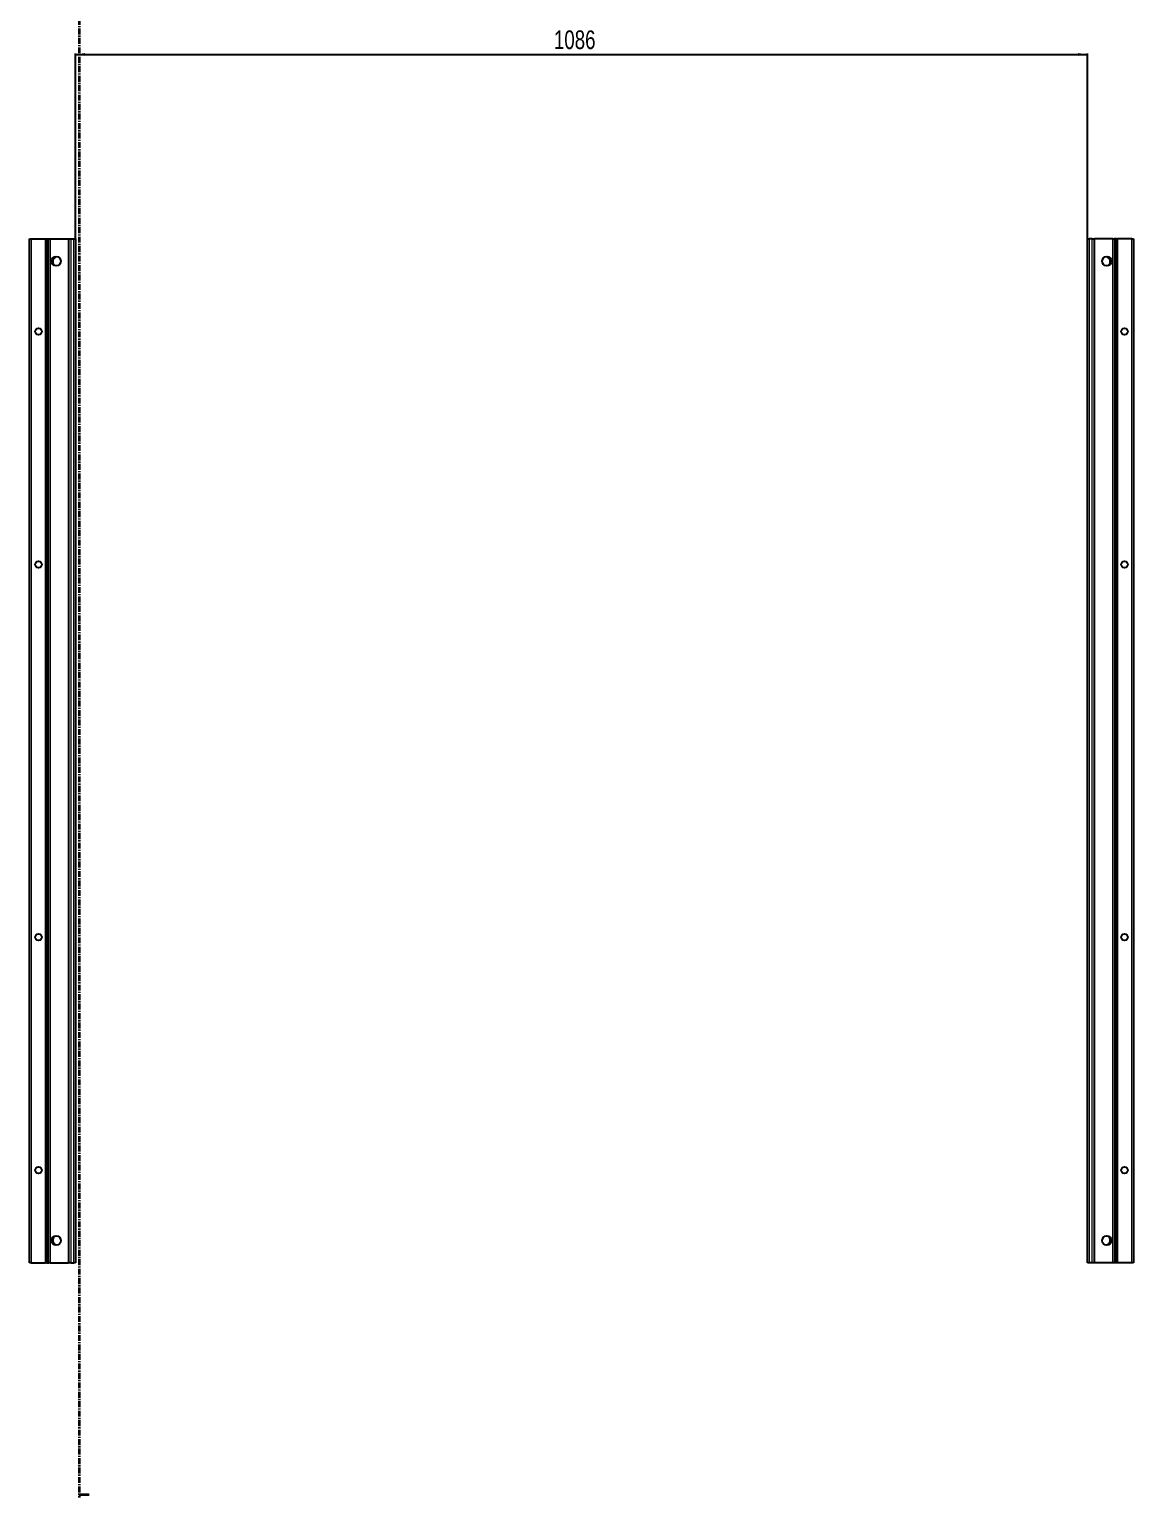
# Model space of a CAD drawing. Header units: millimetres. Extents: x -199 to 3061, y -2447 to 1507.
# Drawn here: x 905 to 2090, y -1104 to 472 of the extents above; entities that cross this region are included whole.
import ezdxf

# ---------------------------------------------------------------- set-up
doc = ezdxf.new("R2010")
doc.units = ezdxf.units.MM
doc.linetypes.add('CENTER', pattern=[10.16, 6.35, -1.27, 1.27, -1.27])
doc.layers.add('FORMAT', color=7, linetype='Continuous')
doc.styles.add('SLDTEXTSTYLE0', font='TXT', dxfattribs={"width": 0.75})
doc.dimstyles.new('SLDDIMSTYLE0', dxfattribs={"dimtxt": 20, "dimasz": 10, "dimexe": 0, "dimexo": 0.0625, "dimgap": 5, "dimtad": 2, "dimdec": 1, "dimrnd": 1e-09, "dimzin": 12, "dimdsep": 46, "dimtxsty": 'SLDTEXTSTYLE0', "dimsah": 1, "dimcen": 0.09, "dimadec": 0, "dimazin": 3, "dimtfac": 1, "dimtofl": 0, "dimtmove": 0, "dimatfit": 3, "dimfxl": 0, "dimfrac": 2, "dimtolj": 1, "dimtzin": 12, "dimarcsym": 0})

# ---------------------------------------------------------------- blocks, each defined once
blk = doc.blocks.new('_D_4')
at = {"layer": 'FORMAT'}
for p, q in [((954.3, 247.2), (954.3, 446)), ((954.3, 445), (2040.3, 445)), ((2040.3, 247.2), (2040.3, 446))]:
    blk.add_line(p, q, dxfattribs=at)
for points in [[(954.3, 445), (964.3, 443.5), (964.3, 446.5)], [(2040.3, 445), (2030.3, 446.5), (2030.3, 443.5)]]:
    blk.add_solid(points, dxfattribs=at)
at = {"layer": 'FORMAT', "insert": (1467.7, 470.8), "char_height": 20, "attachment_point": 1, "style": 'SLDTEXTSTYLE0'}
blk.add_mtext('1086', dxfattribs=at)

msp = doc.modelspace()

# ---------------------------------------------------------------- linework, layer by layer
at = {"color": 7, "linetype": 'CENTER', "lineweight": 35}
msp.add_line((958.03, 1499.09), (958.03, -1103.67), dxfattribs=at)
at = {"color": 7, "linetype": 'Continuous', "lineweight": 25}
for p, q in [((904.6, -851.79), (904.6, 247.21)), ((904.6, 247.21), (906.6, 247.21)), ((906.6, 247.21), (921.95, 247.21)), ((921.95, 247.21), (922.6, 247.21)), ((922.6, 223.46), (922.6, 247.21)), ((922.6, 247.21), (923.19, 247.21)), ((923.19, 247.21), (924.39, 247.21)), ((924.39, 247.21), (924.39, -851.79)), ((924.39, 247.21), (924.43, 247.21)), ((924.43, 247.21), (924.43, -851.79)), ((924.43, 247.21), (925.63, 247.21)), ((925.63, 247.21), (927.05, 247.21)), ((927.05, 247.21), (946.45, 247.21)), ((946.45, 247.21), (947.1, 247.21)), ((947.1, -851.79), (947.1, 247.21)), ((947.1, 247.21), (949.1, 247.21)), ((949.1, 247.21), (952.3, 247.21)), ((952.3, 247.21), (954.3, 247.21)), ((954.3, 247.21), (954.3, -851.79)), ((2040.3, -851.79), (2040.3, 247.21)), ((2040.3, 247.21), (2042.3, 247.21)), ((2045.5, 247.21), (2042.3, 247.21)), ((2045.5, 247.21), (2047.5, 247.21)), ((2047.5, 247.21), (2047.5, -851.79)), ((2047.5, 247.21), (2048.15, 247.21)), ((2067.55, 247.21), (2048.15, 247.21)), ((2067.55, 247.21), (2068.97, 247.21)), ((2070.17, 247.21), (2068.97, 247.21)), ((2070.17, -851.79), (2070.17, 247.21)), ((2070.21, 247.21), (2070.17, 247.21)), ((2070.21, -851.79), (2070.21, 247.21)), ((2071.42, 247.21), (2070.21, 247.21)), ((2071.42, 247.21), (2072, 247.21)), ((2072, 247.21), (2072, 223.46)), ((2072, 247.21), (2072.65, 247.21)), ((2088, 247.21), (2072.65, 247.21)), ((2088, 247.21), (2090, 247.21)), ((2090, 247.21), (2090, -851.79)), ((922.66, 223.35), (922.6, 223.46)), ((922.6, 223.46), (922.6, 221.96)), ((922.6, 221.96), (922.66, 222.06)), ((922.6, 173.46), (922.6, 221.96)), ((922.66, 222.06), (922.66, 223.35)), ((932.65, 227.73), (932.65, 228.14)), ((2061.95, 228.14), (2061.95, 227.73)), ((2072, 223.46), (2071.94, 223.35)), ((2071.94, 223.35), (2071.94, 222.06)), ((2071.94, 222.06), (2072, 221.96)), ((2072, 221.96), (2072, 223.46)), ((2072, 221.96), (2072, 173.46)), ((922.66, 173.35), (922.6, 173.46)), ((922.6, 173.46), (922.6, 171.96)), ((922.66, 172.06), (922.66, 173.35)), ((2072, 173.46), (2071.94, 173.35)), ((2071.94, 173.35), (2071.94, 172.06)), ((2072, 171.96), (2072, 173.46)), ((922.6, 171.96), (922.66, 172.06)), ((922.6, 123.46), (922.6, 171.96)), ((2071.94, 172.06), (2072, 171.96)), ((2072, 171.96), (2072, 123.46)), ((922.66, 123.35), (922.6, 123.46)), ((922.6, 123.46), (922.6, 121.96)), ((922.6, 121.96), (922.66, 122.06)), ((922.6, 73.46), (922.6, 121.96)), ((922.66, 122.06), (922.66, 123.35)), ((2072, 123.46), (2071.94, 123.35)), ((2071.94, 123.35), (2071.94, 122.06)), ((2071.94, 122.06), (2072, 121.96)), ((2072, 121.96), (2072, 123.46)), ((2072, 121.96), (2072, 73.46)), ((922.66, 73.35), (922.6, 73.46)), ((922.6, 73.46), (922.6, 71.96)), ((922.6, 71.96), (922.66, 72.06)), ((922.6, 23.46), (922.6, 71.96)), ((922.66, 72.06), (922.66, 73.35)), ((2072, 73.46), (2071.94, 73.35)), ((2071.94, 73.35), (2071.94, 72.06)), ((2071.94, 72.06), (2072, 71.96)), ((2072, 71.96), (2072, 73.46)), ((2072, 71.96), (2072, 23.46)), ((922.66, 23.35), (922.6, 23.46)), ((922.6, 23.46), (922.6, 21.96)), ((922.6, 21.96), (922.66, 22.06)), ((922.6, -26.54), (922.6, 21.96)), ((922.66, 22.06), (922.66, 23.35)), ((2072, 23.46), (2071.94, 23.35)), ((2071.94, 23.35), (2071.94, 22.06)), ((2071.94, 22.06), (2072, 21.96)), ((2072, 21.96), (2072, 23.46)), ((2072, 21.96), (2072, -26.54)), ((922.66, -26.65), (922.6, -26.54)), ((922.6, -26.54), (922.6, -28.04)), ((922.6, -28.04), (922.66, -27.94)), ((922.6, -76.54), (922.6, -28.04)), ((922.66, -27.94), (922.66, -26.65)), ((2072, -26.54), (2071.94, -26.65)), ((2071.94, -26.65), (2071.94, -27.94)), ((2071.94, -27.94), (2072, -28.04)), ((2072, -28.04), (2072, -26.54)), ((2072, -28.04), (2072, -76.54)), ((922.66, -76.65), (922.6, -76.54)), ((922.6, -76.54), (922.6, -78.04)), ((922.6, -78.04), (922.66, -77.94)), ((922.6, -126.54), (922.6, -78.04)), ((922.66, -77.94), (922.66, -76.65)), ((2072, -76.54), (2071.94, -76.65)), ((2071.94, -76.65), (2071.94, -77.94)), ((2071.94, -77.94), (2072, -78.04)), ((2072, -78.04), (2072, -76.54)), ((2072, -78.04), (2072, -126.54)), ((922.66, -126.65), (922.6, -126.54)), ((922.6, -126.54), (922.6, -128.04)), ((922.6, -128.04), (922.66, -127.94)), ((922.6, -176.54), (922.6, -128.04)), ((922.66, -127.94), (922.66, -126.65)), ((2072, -126.54), (2071.94, -126.65)), ((2071.94, -126.65), (2071.94, -127.94)), ((2071.94, -127.94), (2072, -128.04)), ((2072, -128.04), (2072, -126.54)), ((2072, -128.04), (2072, -176.54)), ((922.66, -176.65), (922.6, -176.54)), ((922.6, -176.54), (922.6, -178.04)), ((922.6, -178.04), (922.66, -177.94)), ((922.6, -226.54), (922.6, -178.04)), ((922.66, -177.94), (922.66, -176.65)), ((2072, -176.54), (2071.94, -176.65)), ((2071.94, -176.65), (2071.94, -177.94)), ((2071.94, -177.94), (2072, -178.04)), ((2072, -178.04), (2072, -176.54)), ((2072, -178.04), (2072, -226.54)), ((922.66, -226.65), (922.6, -226.54)), ((922.6, -226.54), (922.6, -228.04)), ((922.6, -228.04), (922.66, -227.94)), ((922.6, -276.54), (922.6, -228.04)), ((922.66, -227.94), (922.66, -226.65)), ((2072, -226.54), (2071.94, -226.65)), ((2071.94, -226.65), (2071.94, -227.94)), ((2071.94, -227.94), (2072, -228.04)), ((2072, -228.04), (2072, -226.54)), ((2072, -228.04), (2072, -276.54)), ((922.66, -276.65), (922.6, -276.54)), ((922.6, -276.54), (922.6, -278.04)), ((922.6, -278.04), (922.66, -277.94)), ((922.6, -326.54), (922.6, -278.04)), ((922.66, -277.94), (922.66, -276.65)), ((2072, -276.54), (2071.94, -276.65)), ((2071.94, -276.65), (2071.94, -277.94)), ((2071.94, -277.94), (2072, -278.04)), ((2072, -278.04), (2072, -276.54)), ((2072, -278.04), (2072, -326.54)), ((922.66, -326.65), (922.6, -326.54)), ((922.6, -326.54), (922.6, -328.04)), ((922.6, -328.04), (922.66, -327.94)), ((922.6, -376.54), (922.6, -328.04)), ((922.66, -327.94), (922.66, -326.65)), ((2072, -326.54), (2071.94, -326.65)), ((2071.94, -326.65), (2071.94, -327.94)), ((2071.94, -327.94), (2072, -328.04)), ((2072, -328.04), (2072, -326.54)), ((2072, -328.04), (2072, -376.54)), ((922.66, -376.65), (922.6, -376.54)), ((922.6, -376.54), (922.6, -378.04)), ((922.6, -378.04), (922.66, -377.94)), ((922.6, -426.54), (922.6, -378.04)), ((922.66, -377.94), (922.66, -376.65)), ((2072, -376.54), (2071.94, -376.65)), ((2071.94, -376.65), (2071.94, -377.94)), ((2071.94, -377.94), (2072, -378.04)), ((2072, -378.04), (2072, -376.54)), ((2072, -378.04), (2072, -426.54)), ((922.66, -426.65), (922.6, -426.54)), ((922.6, -426.54), (922.6, -428.04)), ((922.6, -428.04), (922.66, -427.94)), ((922.6, -476.54), (922.6, -428.04)), ((922.66, -427.94), (922.66, -426.65)), ((2072, -426.54), (2071.94, -426.65)), ((2071.94, -426.65), (2071.94, -427.94)), ((2071.94, -427.94), (2072, -428.04)), ((2072, -428.04), (2072, -426.54)), ((2072, -428.04), (2072, -476.54)), ((922.66, -476.65), (922.6, -476.54)), ((922.6, -476.54), (922.6, -478.04)), ((922.6, -478.04), (922.66, -477.94)), ((922.6, -526.54), (922.6, -478.04)), ((922.66, -477.94), (922.66, -476.65)), ((2072, -476.54), (2071.94, -476.65)), ((2071.94, -476.65), (2071.94, -477.94)), ((2071.94, -477.94), (2072, -478.04)), ((2072, -478.04), (2072, -476.54)), ((2072, -478.04), (2072, -526.54)), ((922.66, -526.65), (922.6, -526.54)), ((922.6, -526.54), (922.6, -528.04)), ((922.6, -528.04), (922.66, -527.94)), ((922.6, -576.54), (922.6, -528.04)), ((922.66, -527.94), (922.66, -526.65)), ((2072, -526.54), (2071.94, -526.65)), ((2071.94, -526.65), (2071.94, -527.94)), ((2071.94, -527.94), (2072, -528.04)), ((2072, -528.04), (2072, -526.54)), ((2072, -528.04), (2072, -576.54)), ((922.66, -576.65), (922.6, -576.54)), ((922.6, -576.54), (922.6, -578.04)), ((922.6, -578.04), (922.66, -577.94)), ((922.6, -626.54), (922.6, -578.04)), ((922.66, -577.94), (922.66, -576.65)), ((2072, -576.54), (2071.94, -576.65)), ((2071.94, -576.65), (2071.94, -577.94)), ((2071.94, -577.94), (2072, -578.04)), ((2072, -578.04), (2072, -576.54)), ((2072, -578.04), (2072, -626.54)), ((922.66, -626.65), (922.6, -626.54)), ((922.6, -626.54), (922.6, -628.04)), ((922.6, -628.04), (922.66, -627.94)), ((922.6, -676.54), (922.6, -628.04)), ((922.66, -627.94), (922.66, -626.65)), ((2072, -626.54), (2071.94, -626.65)), ((2071.94, -626.65), (2071.94, -627.94)), ((2071.94, -627.94), (2072, -628.04)), ((2072, -628.04), (2072, -626.54)), ((2072, -628.04), (2072, -676.54)), ((922.66, -676.65), (922.6, -676.54)), ((922.6, -676.54), (922.6, -678.04)), ((922.66, -677.94), (922.66, -676.65)), ((2072, -676.54), (2071.94, -676.65)), ((2071.94, -676.65), (2071.94, -677.94)), ((2072, -678.04), (2072, -676.54)), ((922.6, -678.04), (922.66, -677.94)), ((922.6, -726.54), (922.6, -678.04)), ((2071.94, -677.94), (2072, -678.04)), ((2072, -678.04), (2072, -726.54)), ((922.66, -726.65), (922.6, -726.54)), ((922.6, -726.54), (922.6, -728.04)), ((922.6, -728.04), (922.66, -727.94)), ((922.6, -776.54), (922.6, -728.04)), ((922.66, -727.94), (922.66, -726.65)), ((2072, -726.54), (2071.94, -726.65)), ((2071.94, -726.65), (2071.94, -727.94)), ((2071.94, -727.94), (2072, -728.04)), ((2072, -728.04), (2072, -726.54)), ((2072, -728.04), (2072, -776.54)), ((922.66, -776.65), (922.6, -776.54)), ((922.6, -776.54), (922.6, -778.04)), ((922.6, -778.04), (922.66, -777.94)), ((922.6, -826.54), (922.6, -778.04)), ((922.66, -777.94), (922.66, -776.65)), ((2072, -776.54), (2071.94, -776.65)), ((2071.94, -776.65), (2071.94, -777.94)), ((2071.94, -777.94), (2072, -778.04)), ((2072, -778.04), (2072, -776.54)), ((2072, -778.04), (2072, -826.54)), ((922.66, -826.65), (922.6, -826.54)), ((922.6, -826.54), (922.6, -828.04)), ((922.6, -828.04), (922.66, -827.94)), ((922.6, -851.79), (922.6, -828.04)), ((922.66, -827.94), (922.66, -826.65)), ((932.65, -832.73), (932.65, -832.32)), ((2061.95, -832.32), (2061.95, -832.73)), ((2072, -826.54), (2071.94, -826.65)), ((2071.94, -826.65), (2071.94, -827.94)), ((2071.94, -827.94), (2072, -828.04)), ((2072, -828.04), (2072, -826.54)), ((2072, -828.04), (2072, -851.79)), ((906.6, -851.79), (904.6, -851.79)), ((906.6, -851.79), (921.95, -851.79)), ((922.6, -851.79), (921.95, -851.79)), ((923.19, -851.79), (922.6, -851.79)), ((923.19, -851.79), (924.39, -851.79)), ((924.39, -851.79), (924.43, -851.79)), ((924.43, -851.79), (925.63, -851.79)), ((927.05, -851.79), (925.63, -851.79)), ((927.05, -851.79), (946.45, -851.79)), ((947.1, -851.79), (946.45, -851.79)), ((949.1, -851.79), (947.1, -851.79)), ((949.1, -851.79), (952.3, -851.79)), ((954.3, -851.79), (952.3, -851.79)), ((2042.3, -851.79), (2040.3, -851.79)), ((2045.5, -851.79), (2042.3, -851.79)), ((2047.5, -851.79), (2045.5, -851.79)), ((2048.15, -851.79), (2047.5, -851.79)), ((2067.55, -851.79), (2048.15, -851.79)), ((2068.97, -851.79), (2067.55, -851.79)), ((2070.17, -851.79), (2068.97, -851.79)), ((2070.21, -851.79), (2070.17, -851.79)), ((2071.42, -851.79), (2070.21, -851.79)), ((2072, -851.79), (2071.42, -851.79)), ((2072.65, -851.79), (2072, -851.79)), ((2088, -851.79), (2072.65, -851.79)), ((2090, -851.79), (2088, -851.79))]:
    msp.add_line(p, q, dxfattribs=at)
at = {"color": 8, "linetype": 'Continuous', "lineweight": 18}
for p, q in [((906.6, 247.21), (906.6, -851.79)), ((921.95, -851.79), (921.95, 247.21)), ((923.19, 247.21), (923.19, -851.79)), ((925.63, -851.79), (925.63, 247.21)), ((927.05, 247.21), (927.05, -851.79)), ((946.45, -851.79), (946.45, 247.21)), ((949.1, 247.21), (949.1, -851.79)), ((952.3, -851.79), (952.3, 247.21)), ((2042.3, 247.21), (2042.3, -851.79)), ((2045.5, -851.79), (2045.5, 247.21)), ((2048.15, 247.21), (2048.15, -851.79)), ((2067.55, -851.79), (2067.55, 247.21)), ((2068.97, 247.21), (2068.97, -851.79)), ((2071.42, -851.79), (2071.42, 247.21)), ((2072.65, 247.21), (2072.65, -851.79)), ((2088, -851.79), (2088, 247.21))]:
    msp.add_line(p, q, dxfattribs=at)
at = {"color": 7, "linetype": 'Continuous', "lineweight": 35}
msp.add_line((968.67, -1100.67), (958.03, -1100.67), dxfattribs=at)
at = {"color": 7, "linetype": 'Continuous', "lineweight": 25}
for centre, radius in [((933.45, 223.21), 5), ((2061.15, 223.21), 5), ((914.5, 147.71), 3.5), ((2080.1, 147.71), 3.5), ((914.5, -102.29), 3.5), ((2080.1, -102.29), 3.5), ((914.5, -502.29), 3.5), ((2080.1, -502.29), 3.5), ((914.5, -752.29), 3.5), ((2080.1, -752.29), 3.5), ((933.45, -827.79), 5), ((2061.15, -827.79), 5)]:
    msp.add_circle(centre, radius, dxfattribs=at)
for centre, radius, start, end in [((934.95, 222.71), 5.25, 119.14074, 233.81086), ((932.15, 227.73), 0.5, 299.14074, 0), ((2062.45, 227.73), 0.5, 180, 240.85926), ((2059.65, 222.71), 5.25, 306.18931, 60.85926), ((934.95, -827.29), 5.25, 126.18914, 240.85926), ((932.15, -832.32), 0.5, 0, 60.85926), ((2062.45, -832.32), 0.5, 119.14074, 180), ((2059.65, -827.29), 5.25, 299.14074, 53.81074)]:
    msp.add_arc(centre, radius, start, end, dxfattribs=at)
at = {"color": 7, "linetype": 'Continuous', "lineweight": 35}
msp.add_solid([(958.03, -1100.67), (965.03, -1101.79), (965.03, -1099.55)], dxfattribs=at)

# ---------------------------------------------------------------- dimensions: what is measured, and where the dimension line sits
at = {"layer": 'FORMAT'}
dim = msp.add_linear_dim(base=(2040.3, 445), p1=(954.3, 247.21), p2=(2040.3, 247.21), angle=0, dimstyle='SLDDIMSTYLE0', dxfattribs=at)
dim.commit()
dim.dimension.update_dxf_attribs({"geometry": '_D_4', "text_midpoint": (1497.3, 445), "dimtype": 160})

doc.saveas('drawing.dxf')
